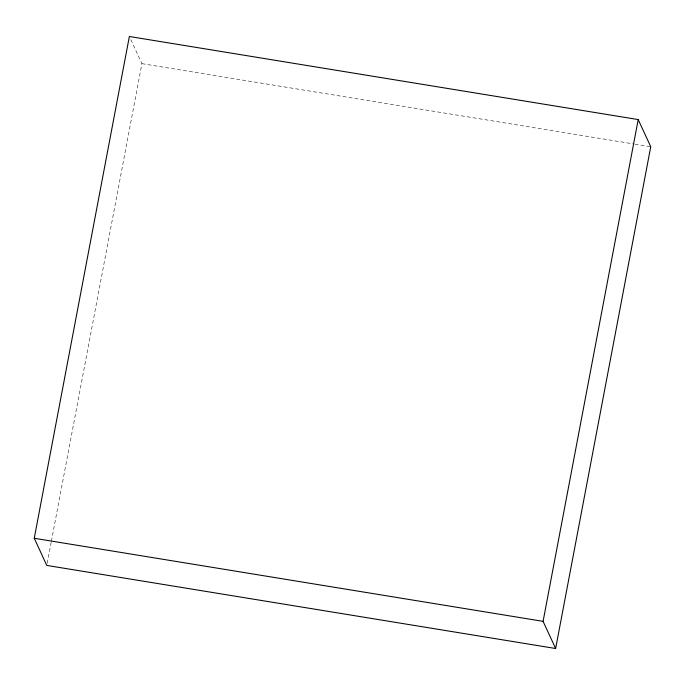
<?xml version="1.0" encoding="UTF-8"?>
<svg xmlns="http://www.w3.org/2000/svg" width="685" height="685" viewBox="0 0 685 685"><rect width="100%" height="100%" fill="white"/><g stroke="black" fill="none" stroke-linecap="round" stroke-linejoin="round"><path stroke-width="0.51" stroke-dasharray="3.42 2.57" d="M47.196 563.327L51.178 542.332M51.375 541.278L141.915 63.645L130.261 38.428M141.915 63.645L633.856 143.97M634.918 144.141L650.75 146.727"/><path stroke-width="1.03" d="M34.25 538.273L129.362 36.493L638.206 119.575L650.75 146.727L555.638 648.507L46.794 565.425L34.25 538.273L543.085 621.355L555.638 648.507M543.085 621.355L638.206 119.575"/></g></svg>
